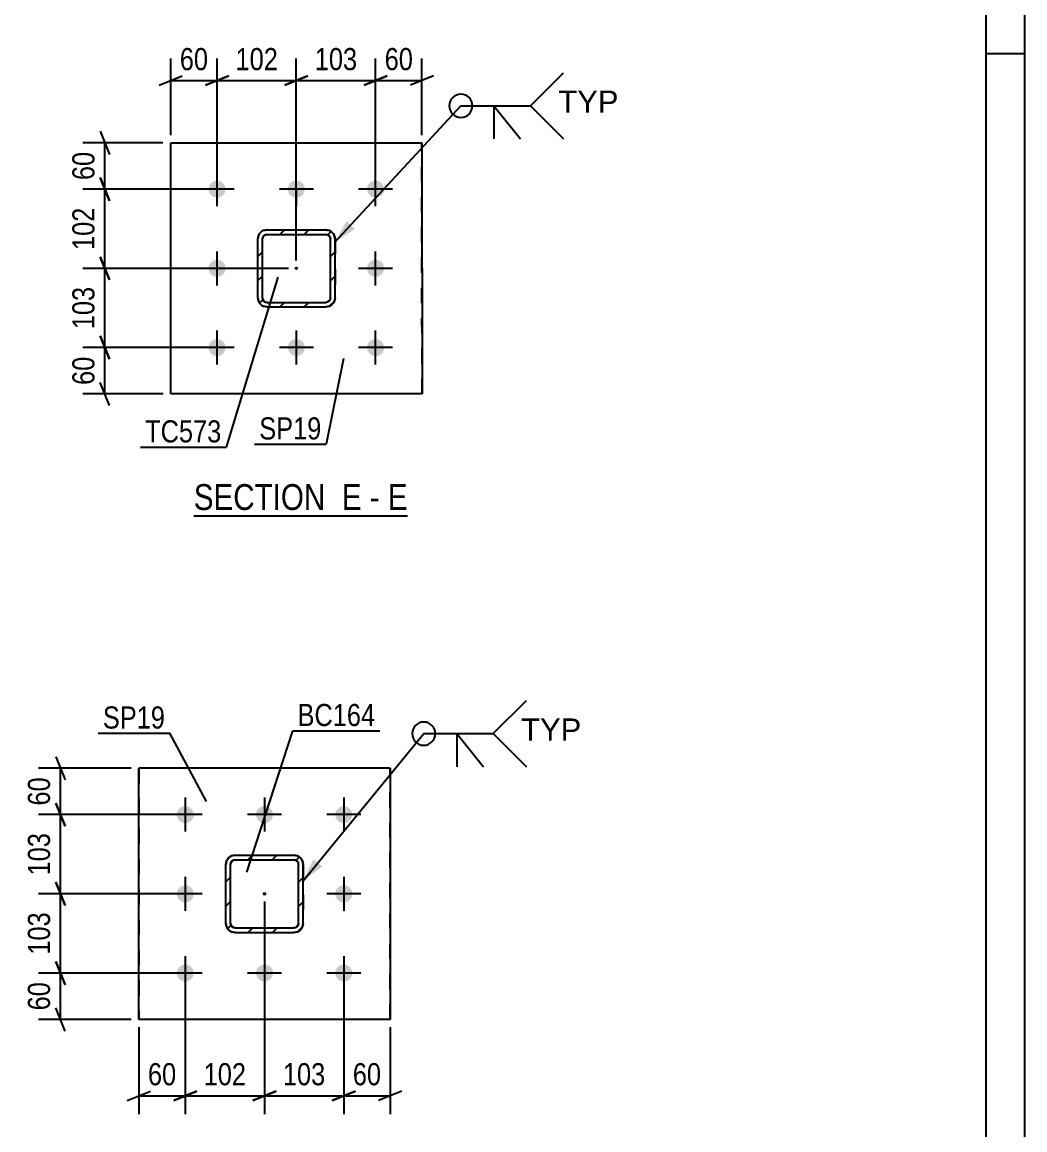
# Model space of a CAD drawing. Header units: millimetres. Extents: x -130 to 464, y -182 to 238.
# Drawn here: x 334.1 to 463.8, y -23.1 to 120.2 of the extents above; entities that cross this region are included whole.
import ezdxf

# ---------------------------------------------------------------- set-up
doc = ezdxf.new("R2010")
doc.units = ezdxf.units.MM
doc.linetypes.add('DXK_LINE_DOT2', pattern=[3.9198, 1.9599, -1.9599])
doc.linetypes.add('DXK_LINE_DOT3', pattern=[5.9187, 2.979, -0.9799, 0.9799, -0.9799])
doc.styles.add('Arial', font='ARIAL.TTF', dxfattribs={"height": 0.2})
doc.styles.add('Arial Narrow', font='ARIALN.TTF', dxfattribs={"height": 0.2})

# ---------------------------------------------------------------- blocks, each defined once
blk = doc.blocks.new('Unknown-284928763-1134')
at = {"color": 5, "linetype": 'Continuous'}
for p, q in [((463.79, -181.93), (463.79, 238.07)), ((458.79, -176.93), (458.79, 233.07)), ((463.79, 116.07), (458.79, 116.07))]:
    blk.add_line(p, q, dxfattribs=at)
blk = doc.blocks.new('Unknown-284928763-16 - 3782')
at = {"color": 6, "linetype": 'Continuous'}
blk.add_line((356.3, 56.31), (383.94, 56.31), dxfattribs=at)
at = {"color": 0, "linetype": 'Continuous'}
for points in [[(374.41, 57.06), (374.41, 60.56), (356.3, 60.56), (356.3, 57.06)], [(378.01, 57.06), (378.01, 60.56), (375.46, 60.56), (375.46, 57.06)], [(380.34, 57.06), (380.34, 60.56), (379.06, 60.56), (379.06, 57.06)], [(383.94, 57.06), (383.94, 60.56), (381.39, 60.56), (381.39, 57.06)]]:
    blk.add_wipeout(points, dxfattribs=at)
at = {"color": 7, "linetype": 'Continuous', "style": 'Arial Narrow'}
for s, p in [('SECTION ', (356.3, 57.06)), ('E', (375.46, 57.06)), ('E', (381.39, 57.06)), ('-', (379.06, 57.06))]:
    blk.add_text(s, height=3.34, dxfattribs=at).set_placement(p)
blk = doc.blocks.new('Bolt-284928763-3653 - 3605')
at = {"linetype": 'Continuous'}
for points in [[(355.99, 18.4), (356.13, 18.22), (356.23, 18.01), (356.29, 17.79), (356.29, 17.56), (356.25, 17.33), (356.16, 17.12), (356.03, 16.93), (355.86, 16.77), (355.67, 16.65), (355.45, 16.57), (355.22, 16.54), (354.99, 16.56), (354.77, 16.63), (354.57, 16.74), (354.4, 16.89), (354.26, 17.07), (354.16, 17.28), (354.1, 17.5), (354.1, 17.73), (354.14, 17.96), (354.23, 18.17), (354.36, 18.36), (354.53, 18.52), (354.72, 18.64), (354.94, 18.71), (355.17, 18.74), (355.4, 18.73), (355.62, 18.66), (355.82, 18.55)], [(366.24, 18.4), (366.38, 18.22), (366.48, 18.01), (366.54, 17.79), (366.54, 17.56), (366.5, 17.33), (366.41, 17.12), (366.28, 16.93), (366.11, 16.77), (365.92, 16.65), (365.7, 16.58), (365.47, 16.55), (365.24, 16.56), (365.02, 16.63), (364.82, 16.74), (364.65, 16.89), (364.51, 17.07), (364.41, 17.28), (364.35, 17.5), (364.35, 17.73), (364.39, 17.96), (364.48, 18.17), (364.61, 18.36), (364.78, 18.52), (364.97, 18.64), (365.19, 18.72), (365.42, 18.75), (365.65, 18.73), (365.87, 18.66), (366.07, 18.55)], [(376.49, 18.4), (376.63, 18.22), (376.73, 18.01), (376.79, 17.79), (376.79, 17.56), (376.75, 17.33), (376.66, 17.12), (376.53, 16.93), (376.36, 16.77), (376.17, 16.65), (375.95, 16.58), (375.72, 16.55), (375.49, 16.57), (375.27, 16.63), (375.07, 16.74), (374.9, 16.89), (374.76, 17.07), (374.66, 17.28), (374.6, 17.51), (374.6, 17.74), (374.64, 17.96), (374.73, 18.17), (374.86, 18.36), (375.03, 18.52), (375.22, 18.64), (375.44, 18.72), (375.67, 18.75), (375.9, 18.73), (376.12, 18.66), (376.32, 18.55)], [(356, 8.15), (356.14, 7.97), (356.23, 7.76), (356.29, 7.54), (356.29, 7.31), (356.25, 7.08), (356.16, 6.87), (356.03, 6.68), (355.86, 6.52), (355.67, 6.4), (355.45, 6.32), (355.22, 6.29), (354.99, 6.31), (354.77, 6.38), (354.57, 6.49), (354.4, 6.64), (354.26, 6.82), (354.16, 7.03), (354.11, 7.25), (354.1, 7.48), (354.14, 7.71), (354.23, 7.92), (354.36, 8.11), (354.53, 8.27), (354.72, 8.39), (354.94, 8.46), (355.17, 8.49), (355.4, 8.48), (355.62, 8.41), (355.82, 8.3)], [(376.5, 8.15), (376.64, 7.97), (376.73, 7.76), (376.79, 7.54), (376.79, 7.31), (376.75, 7.08), (376.66, 6.87), (376.53, 6.68), (376.36, 6.52), (376.17, 6.4), (375.95, 6.33), (375.72, 6.3), (375.49, 6.32), (375.27, 6.38), (375.07, 6.49), (374.9, 6.64), (374.76, 6.82), (374.66, 7.03), (374.61, 7.26), (374.6, 7.49), (374.64, 7.71), (374.73, 7.92), (374.86, 8.11), (375.03, 8.27), (375.22, 8.39), (375.44, 8.47), (375.67, 8.5), (375.9, 8.48), (376.12, 8.41), (376.32, 8.3)], [(356, -2.1), (356.14, -2.28), (356.24, -2.49), (356.29, -2.71), (356.29, -2.94), (356.25, -3.17), (356.16, -3.38), (356.03, -3.57), (355.87, -3.73), (355.67, -3.85), (355.45, -3.93), (355.23, -3.96), (355, -3.94), (354.78, -3.87), (354.57, -3.76), (354.4, -3.61), (354.26, -3.43), (354.16, -3.22), (354.11, -3), (354.1, -2.77), (354.14, -2.54), (354.23, -2.33), (354.36, -2.14), (354.53, -1.98), (354.73, -1.86), (354.94, -1.79), (355.17, -1.76), (355.4, -1.77), (355.62, -1.84), (355.82, -1.95)], [(366.25, -2.1), (366.39, -2.28), (366.49, -2.49), (366.54, -2.71), (366.54, -2.94), (366.5, -3.17), (366.41, -3.38), (366.28, -3.57), (366.12, -3.73), (365.92, -3.85), (365.7, -3.92), (365.48, -3.95), (365.25, -3.94), (365.03, -3.87), (364.82, -3.76), (364.65, -3.61), (364.51, -3.43), (364.41, -3.22), (364.36, -3), (364.35, -2.77), (364.39, -2.54), (364.48, -2.33), (364.61, -2.14), (364.78, -1.98), (364.98, -1.86), (365.19, -1.78), (365.42, -1.75), (365.65, -1.77), (365.87, -1.84), (366.07, -1.95)], [(376.5, -2.1), (376.64, -2.28), (376.74, -2.49), (376.79, -2.71), (376.79, -2.94), (376.75, -3.17), (376.66, -3.38), (376.53, -3.57), (376.37, -3.73), (376.17, -3.85), (375.95, -3.92), (375.73, -3.95), (375.5, -3.93), (375.28, -3.87), (375.07, -3.76), (374.9, -3.61), (374.76, -3.43), (374.66, -3.22), (374.61, -2.99), (374.6, -2.76), (374.64, -2.54), (374.73, -2.33), (374.86, -2.14), (375.03, -1.98), (375.23, -1.86), (375.44, -1.78), (375.67, -1.75), (375.9, -1.77), (376.12, -1.84), (376.32, -1.95)]]:
    blk.add_hatch(color=1, dxfattribs=at).paths.add_polyline_path(points)
at = {"color": 1, "linetype": 'Continuous'}
for p, q in [((355.19, 19.84), (355.2, 15.44)), ((365.44, 19.85), (365.45, 15.45)), ((375.69, 19.85), (375.7, 15.45)), ((357.39, 17.64), (352.99, 17.64)), ((367.64, 17.65), (363.24, 17.65)), ((377.89, 17.65), (373.49, 17.65)), ((355.2, 9.59), (355.2, 5.19)), ((375.7, 9.6), (375.7, 5.2)), ((357.4, 7.39), (353, 7.39)), ((377.9, 7.4), (373.5, 7.4)), ((355.2, -0.66), (355.2, -5.06)), ((365.45, -0.65), (365.45, -5.05)), ((375.7, -0.65), (375.7, -5.05)), ((357.4, -2.86), (353, -2.86)), ((367.65, -2.85), (363.25, -2.85)), ((377.9, -2.85), (373.5, -2.85))]:
    blk.add_line(p, q, dxfattribs=at)
blk = doc.blocks.new('Part-284928763-3627 - 3605')
at = {"linetype": 'Continuous'}
h = blk.add_hatch(dxfattribs=at)
h.set_pattern_fill('', scale=0.7, style=0, pattern_type=0)
h.set_pattern_definition([(45, (369.706, 2.487), (-1.57154, 1.57154), [])])
h.paths.add_polyline_path([(369.25, 2.4), (369.71, 2.49), (370.1, 2.75), (370.36, 3.14), (370.45, 3.6), (370.45, 11.2), (370.35, 11.66), (370.09, 12.04), (369.7, 12.3), (369.25, 12.4), (361.65, 12.39), (361.19, 12.3), (360.8, 12.04), (360.54, 11.65), (360.45, 11.19), (360.45, 3.59), (360.54, 3.13), (360.8, 2.75), (361.19, 2.49), (361.65, 2.39)])
h.paths.add_polyline_path([(361.65, 2.99), (361.42, 3.04), (361.22, 3.17), (361.09, 3.36), (361.05, 3.59), (361.05, 11.19), (361.09, 11.42), (361.22, 11.62), (361.42, 11.75), (361.65, 11.79), (369.25, 11.8), (369.47, 11.75), (369.67, 11.62), (369.8, 11.43), (369.85, 11.2), (369.85, 3.6), (369.8, 3.37), (369.67, 3.17), (369.48, 3.04), (369.25, 3)])
blk.add_hatch(color=246, dxfattribs=at).paths.add_polyline_path([(365.45, 7.3, -1), (365.45, 7.5, -1)])
at = {"color": 7, "linetype": 'DXK_LINE_DOT2'}
for p, q in [((360.45, 11.19), (360.54, 11.65)), ((361.22, 11.62), (361.09, 11.42)), ((361.19, 12.3), (361.65, 12.39)), ((361.42, 11.75), (361.22, 11.62)), ((361.65, 11.79), (361.42, 11.75)), ((361.65, 12.39), (369.25, 12.4)), ((361.65, 11.79), (369.25, 11.8)), ((369.25, 12.4), (369.7, 12.31)), ((369.48, 11.75), (369.25, 11.8)), ((369.67, 11.62), (369.48, 11.75)), ((369.8, 11.43), (369.67, 11.62)), ((369.7, 12.31), (369.7, 12.3)), ((370.35, 11.66), (370.35, 11.65)), ((370.35, 11.65), (370.45, 11.2)), ((360.45, 3.59), (360.45, 11.19)), ((361.09, 11.42), (361.05, 11.19)), ((361.05, 3.59), (361.05, 11.19)), ((369.85, 11.2), (369.8, 11.43)), ((369.85, 3.6), (369.85, 11.2)), ((370.45, 11.2), (370.45, 3.6)), ((360.54, 3.14), (360.45, 3.59)), ((361.05, 3.59), (361.09, 3.37)), ((361.09, 3.37), (361.22, 3.17)), ((361.22, 3.17), (361.42, 3.04)), ((361.42, 3.04), (361.65, 2.99)), ((361.65, 2.99), (369.25, 3)), ((369.25, 3), (369.48, 3.04)), ((369.48, 3.04), (369.67, 3.17)), ((369.67, 3.17), (369.8, 3.37)), ((369.8, 3.37), (369.85, 3.6)), ((370.45, 3.6), (370.36, 3.14)), ((361.65, 2.39), (361.19, 2.49)), ((361.65, 2.39), (369.25, 2.4)), ((369.71, 2.49), (369.25, 2.4))]:
    blk.add_line(p, q, dxfattribs=at)
at = {"color": 2, "linetype": 'Continuous'}
for p, q in [((360.54, 11.65), (360.45, 11.19)), ((361.09, 11.42), (361.22, 11.62)), ((361.65, 12.39), (361.19, 12.3)), ((361.22, 11.62), (361.42, 11.75)), ((361.42, 11.75), (361.65, 11.79)), ((361.65, 12.39), (369.25, 12.4)), ((361.65, 12.39), (361.65, 12.39)), ((361.65, 11.79), (369.25, 11.8)), ((361.65, 11.79), (361.65, 11.79)), ((369.25, 12.4), (369.25, 12.4)), ((369.7, 12.3), (369.25, 12.4)), ((369.25, 11.8), (369.25, 11.8)), ((369.25, 11.8), (369.47, 11.75)), ((369.47, 11.75), (369.67, 11.62)), ((369.67, 11.62), (369.8, 11.43)), ((370.45, 11.2), (370.35, 11.66)), ((360.45, 11.19), (360.45, 11.19)), ((360.45, 3.59), (360.45, 11.19)), ((361.05, 11.19), (361.09, 11.42)), ((361.05, 11.19), (361.05, 11.19)), ((361.05, 3.59), (361.05, 11.19)), ((369.8, 11.43), (369.85, 11.2)), ((369.85, 11.2), (369.85, 11.2)), ((369.85, 3.6), (369.85, 11.2)), ((370.45, 11.2), (370.45, 11.2)), ((370.45, 3.6), (370.45, 11.2)), ((360.45, 3.59), (360.45, 3.59)), ((360.45, 3.59), (360.54, 3.13)), ((361.05, 3.59), (361.05, 3.59)), ((361.09, 3.36), (361.05, 3.59)), ((361.22, 3.17), (361.09, 3.36)), ((361.42, 3.04), (361.22, 3.17)), ((361.65, 2.99), (361.42, 3.04)), ((361.65, 2.99), (369.25, 3)), ((361.65, 2.99), (361.65, 2.99)), ((369.48, 3.04), (369.25, 3)), ((369.25, 3), (369.25, 3)), ((369.67, 3.17), (369.48, 3.04)), ((369.8, 3.37), (369.67, 3.17)), ((369.85, 3.6), (369.8, 3.37)), ((369.85, 3.6), (369.85, 3.6)), ((370.36, 3.14), (370.45, 3.6)), ((370.45, 3.6), (370.45, 3.6)), ((361.19, 2.49), (361.65, 2.39)), ((361.65, 2.39), (369.25, 2.4)), ((361.65, 2.39), (361.65, 2.39)), ((369.25, 2.4), (369.71, 2.49)), ((369.25, 2.4), (369.25, 2.4))]:
    blk.add_line(p, q, dxfattribs=at)
at = {"color": 7, "linetype": 'DXK_LINE_DOT3'}
blk.add_line((365.45, 7.4), (365.45, 7.39), dxfattribs=at)
at = {"color": 246, "linetype": 'DXK_LINE_DOT2'}
blk.add_line((365.45, 7.4), (365.45, 7.39), dxfattribs=at)
at = {"color": 246, "linetype": 'Continuous'}
blk.add_circle((365.45, 7.4), 0.1, dxfattribs=at)
at = {"color": 7, "linetype": 'DXK_LINE_DOT2'}
for centre, start, end in [((361.65, 11.19), 112.5099, 157.5099), ((361.65, 3.59), 202.5099, 247.5099), ((369.25, 3.6), 292.5099, 337.5099)]:
    blk.add_arc(centre, 1.2, start, end, dxfattribs=at)
at = {"color": 2, "linetype": 'Continuous'}
for centre, start, end in [((361.65, 11.19), 112.5099, 157.5099), ((369.25, 11.2), 22.5099, 67.5099), ((361.65, 3.59), 202.5099, 247.5099), ((369.25, 3.6), 292.5099, 337.5099)]:
    blk.add_arc(centre, 1.2, start, end, dxfattribs=at)
blk = doc.blocks.new('Part-284928763-3632 - 3605')
at = {"color": 2, "linetype": 'Continuous'}
for p, q in [((381.69, 23.65), (349.19, 23.64)), ((349.19, 23.64), (349.19, 23.64)), ((349.2, -8.86), (349.19, 23.64)), ((381.69, 23.65), (381.69, 23.65)), ((381.69, 23.65), (381.7, -8.85)), ((381.7, -8.85), (349.2, -8.86)), ((349.2, -8.86), (349.2, -8.86)), ((381.7, -8.85), (381.7, -8.85))]:
    blk.add_line(p, q, dxfattribs=at)
at = {"color": 7, "linetype": 'DXK_LINE_DOT2'}
for p, q in [((381.69, 23.65), (349.19, 23.64)), ((349.19, 23.64), (349.2, -8.86)), ((381.7, -8.85), (381.69, 23.65)), ((381.7, -8.85), (349.2, -8.86))]:
    blk.add_line(p, q, dxfattribs=at)
blk = doc.blocks.new('Part-284928763-3851 - 3782')
at = {"color": 2, "linetype": 'Continuous'}
for p, q in [((353.31, 104.57), (385.81, 104.57)), ((353.32, 72.07), (353.31, 104.57)), ((385.81, 104.57), (385.81, 104.57)), ((385.81, 104.57), (385.82, 72.07)), ((385.82, 72.07), (353.32, 72.07)), ((385.82, 72.07), (385.82, 72.07))]:
    blk.add_line(p, q, dxfattribs=at)
at = {"color": 7, "linetype": 'DXK_LINE_DOT2'}
for p, q in [((353.32, 72.07), (353.31, 104.57)), ((385.82, 72.07), (385.81, 104.57)), ((385.81, 104.57), (385.81, 104.57)), ((385.82, 72.07), (385.82, 72.07))]:
    blk.add_line(p, q, dxfattribs=at)
blk = doc.blocks.new('Part-284928763-3843 - 3782')
at = {"linetype": 'Continuous'}
h = blk.add_hatch(dxfattribs=at)
h.set_pattern_fill('', scale=0.7, style=0, pattern_type=0)
h.set_pattern_definition([(45, (373.8264, 83.4118), (-1.57154, 1.57154), [])])
h.paths.add_polyline_path([(373.37, 83.32), (373.83, 83.41), (374.22, 83.67), (374.48, 84.06), (374.57, 84.52), (374.57, 92.12), (374.47, 92.58), (374.21, 92.97), (373.82, 93.23), (373.37, 93.32), (365.77, 93.32), (365.31, 93.23), (364.92, 92.97), (364.66, 92.58), (364.57, 92.12), (364.57, 84.52), (364.66, 84.06), (364.92, 83.67), (365.31, 83.41), (365.77, 83.32)])
h.paths.add_polyline_path([(365.77, 83.92), (365.54, 83.96), (365.34, 84.09), (365.21, 84.29), (365.17, 84.52), (365.17, 92.12), (365.21, 92.35), (365.34, 92.54), (365.54, 92.67), (365.77, 92.72), (373.37, 92.72), (373.6, 92.67), (373.79, 92.54), (373.92, 92.35), (373.97, 92.12), (373.97, 84.52), (373.92, 84.29), (373.79, 84.1), (373.6, 83.97), (373.37, 83.92)])
blk.add_hatch(color=246, dxfattribs=at).paths.add_polyline_path([(369.57, 88.22, -1), (369.57, 88.42, -1)])
at = {"color": 7, "linetype": 'DXK_LINE_DOT2'}
for p, q in [((365.31, 93.23), (365.77, 93.32)), ((365.77, 93.32), (373.37, 93.32)), ((373.37, 93.32), (373.83, 93.23)), ((364.57, 92.12), (364.66, 92.58)), ((364.57, 84.52), (364.57, 92.12)), ((365.21, 92.35), (365.17, 92.12)), ((365.17, 84.52), (365.17, 92.12)), ((365.34, 92.54), (365.21, 92.35)), ((365.54, 92.67), (365.34, 92.54)), ((365.77, 92.72), (365.54, 92.67)), ((365.77, 92.72), (373.37, 92.72)), ((373.6, 92.67), (373.37, 92.72)), ((373.79, 92.54), (373.6, 92.67)), ((373.92, 92.35), (373.79, 92.54)), ((373.97, 92.12), (373.92, 92.35)), ((373.97, 84.52), (373.97, 92.12)), ((374.47, 92.58), (374.48, 92.58)), ((374.48, 92.58), (374.57, 92.12)), ((374.57, 92.12), (374.57, 84.52)), ((364.66, 84.06), (364.57, 84.52)), ((365.17, 84.52), (365.21, 84.29)), ((365.21, 84.29), (365.34, 84.09)), ((365.77, 83.32), (365.31, 83.41)), ((365.34, 84.09), (365.54, 83.96)), ((365.54, 83.96), (365.77, 83.92)), ((365.77, 83.92), (373.37, 83.92)), ((365.77, 83.32), (373.37, 83.32)), ((373.37, 83.92), (373.6, 83.97)), ((373.83, 83.41), (373.37, 83.32)), ((373.6, 83.97), (373.79, 84.1)), ((373.79, 84.1), (373.92, 84.29)), ((373.92, 84.29), (373.97, 84.52)), ((374.57, 84.52), (374.48, 84.06)), ((374.57, 84.52), (374.57, 84.52))]:
    blk.add_line(p, q, dxfattribs=at)
at = {"color": 2, "linetype": 'Continuous'}
for p, q in [((365.77, 93.32), (365.31, 93.23)), ((365.77, 93.32), (365.77, 93.32)), ((365.77, 93.32), (373.37, 93.32)), ((373.37, 93.32), (373.37, 93.32)), ((373.82, 93.23), (373.37, 93.32)), ((364.66, 92.58), (364.57, 92.12)), ((364.57, 92.12), (364.57, 92.12)), ((364.57, 84.52), (364.57, 92.12)), ((365.17, 92.12), (365.21, 92.35)), ((365.17, 92.12), (365.17, 92.12)), ((365.17, 84.52), (365.17, 92.12)), ((365.21, 92.35), (365.34, 92.54)), ((365.34, 92.54), (365.54, 92.67)), ((365.54, 92.67), (365.77, 92.72)), ((365.77, 92.72), (365.77, 92.72)), ((365.77, 92.72), (373.37, 92.72)), ((373.37, 92.72), (373.37, 92.72)), ((373.37, 92.72), (373.6, 92.67)), ((373.6, 92.67), (373.79, 92.54)), ((373.79, 92.54), (373.92, 92.35)), ((373.92, 92.35), (373.97, 92.12)), ((373.97, 92.12), (373.97, 92.12)), ((373.97, 84.52), (373.97, 92.12)), ((374.57, 92.12), (374.47, 92.58)), ((374.57, 92.12), (374.57, 92.12)), ((374.57, 84.52), (374.57, 92.12)), ((364.57, 84.52), (364.57, 84.52)), ((364.57, 84.52), (364.66, 84.06)), ((365.17, 84.52), (365.17, 84.52)), ((365.21, 84.29), (365.17, 84.52)), ((365.34, 84.09), (365.21, 84.29)), ((365.31, 83.41), (365.77, 83.32)), ((365.54, 83.96), (365.34, 84.09)), ((365.77, 83.92), (365.54, 83.96)), ((365.77, 83.92), (365.77, 83.92)), ((365.77, 83.92), (373.37, 83.92)), ((365.77, 83.32), (365.77, 83.32)), ((365.77, 83.32), (373.37, 83.32)), ((373.6, 83.97), (373.37, 83.92)), ((373.37, 83.92), (373.37, 83.92)), ((373.37, 83.32), (373.83, 83.41)), ((373.37, 83.32), (373.37, 83.32)), ((373.79, 84.1), (373.6, 83.97)), ((373.92, 84.29), (373.79, 84.1)), ((373.97, 84.52), (373.92, 84.29)), ((373.97, 84.52), (373.97, 84.52)), ((374.48, 84.06), (374.57, 84.52)), ((374.57, 84.52), (374.57, 84.52))]:
    blk.add_line(p, q, dxfattribs=at)
at = {"color": 7, "linetype": 'DXK_LINE_DOT3'}
blk.add_line((369.57, 88.32), (369.57, 88.32), dxfattribs=at)
at = {"color": 246, "linetype": 'DXK_LINE_DOT2'}
blk.add_line((369.57, 88.32), (369.57, 88.32), dxfattribs=at)
at = {"color": 246, "linetype": 'Continuous'}
blk.add_circle((369.57, 88.32), 0.1, dxfattribs=at)
at = {"color": 7, "linetype": 'DXK_LINE_DOT2'}
for centre, start, end in [((365.77, 92.12), 112.5099, 157.5099), ((373.37, 92.12), 22.5099, 67.5099), ((365.77, 84.52), 202.5099, 247.5099), ((373.37, 84.52), 292.5099, 337.5099)]:
    blk.add_arc(centre, 1.2, start, end, dxfattribs=at)
at = {"color": 2, "linetype": 'Continuous'}
for centre, start, end in [((365.77, 92.12), 112.5099, 157.5099), ((373.37, 92.12), 22.5099, 67.5099), ((365.77, 84.52), 202.5099, 247.5099), ((373.37, 84.52), 292.5099, 337.5099)]:
    blk.add_arc(centre, 1.2, start, end, dxfattribs=at)
blk = doc.blocks.new('Bolt-284928763-3820 - 3782')
at = {"linetype": 'Continuous'}
for points in [[(360.42, 98.57), (360.39, 98.34), (360.32, 98.12), (360.21, 97.92), (360.05, 97.75), (359.87, 97.62), (359.66, 97.52), (359.43, 97.47), (359.2, 97.47), (358.98, 97.52), (358.77, 97.62), (358.58, 97.75), (358.43, 97.92), (358.31, 98.12), (358.24, 98.34), (358.22, 98.57), (358.24, 98.8), (358.31, 99.02), (358.43, 99.21), (358.58, 99.39), (358.76, 99.52), (358.98, 99.61), (359.2, 99.66), (359.43, 99.66), (359.65, 99.61), (359.86, 99.52), (360.05, 99.39), (360.2, 99.21), (360.32, 99.02), (360.39, 98.8)], [(370.67, 98.57), (370.64, 98.34), (370.57, 98.12), (370.46, 97.92), (370.3, 97.75), (370.12, 97.62), (369.91, 97.52), (369.68, 97.48), (369.45, 97.48), (369.23, 97.52), (369.02, 97.62), (368.83, 97.75), (368.68, 97.92), (368.56, 98.12), (368.49, 98.34), (368.47, 98.57), (368.49, 98.8), (368.56, 99.02), (368.68, 99.22), (368.83, 99.39), (369.01, 99.52), (369.23, 99.62), (369.45, 99.66), (369.68, 99.66), (369.9, 99.62), (370.11, 99.52), (370.3, 99.39), (370.45, 99.22), (370.57, 99.02), (370.64, 98.8)], [(380.92, 98.57), (380.89, 98.34), (380.82, 98.12), (380.71, 97.93), (380.55, 97.75), (380.37, 97.62), (380.16, 97.53), (379.93, 97.48), (379.7, 97.48), (379.48, 97.53), (379.27, 97.62), (379.08, 97.75), (378.93, 97.92), (378.81, 98.12), (378.74, 98.34), (378.72, 98.57), (378.74, 98.8), (378.81, 99.02), (378.93, 99.22), (379.08, 99.39), (379.26, 99.52), (379.48, 99.62), (379.7, 99.67), (379.93, 99.67), (380.15, 99.62), (380.36, 99.52), (380.55, 99.39), (380.7, 99.22), (380.82, 99.02), (380.89, 98.8)], [(360.42, 88.32), (360.39, 88.09), (360.32, 87.87), (360.21, 87.67), (360.05, 87.5), (359.87, 87.37), (359.66, 87.27), (359.43, 87.22), (359.2, 87.22), (358.98, 87.27), (358.77, 87.37), (358.58, 87.5), (358.43, 87.67), (358.31, 87.87), (358.24, 88.09), (358.22, 88.32), (358.24, 88.55), (358.31, 88.77), (358.43, 88.96), (358.58, 89.14), (358.77, 89.27), (358.98, 89.36), (359.2, 89.41), (359.43, 89.41), (359.66, 89.36), (359.87, 89.27), (360.05, 89.14), (360.21, 88.96), (360.32, 88.77), (360.39, 88.55)], [(380.92, 88.32), (380.89, 88.09), (380.82, 87.87), (380.71, 87.68), (380.55, 87.5), (380.37, 87.37), (380.16, 87.28), (379.93, 87.23), (379.7, 87.23), (379.48, 87.28), (379.27, 87.37), (379.08, 87.5), (378.93, 87.67), (378.81, 87.87), (378.74, 88.09), (378.72, 88.32), (378.74, 88.55), (378.81, 88.77), (378.93, 88.97), (379.08, 89.14), (379.27, 89.27), (379.48, 89.37), (379.7, 89.42), (379.93, 89.42), (380.16, 89.37), (380.37, 89.27), (380.55, 89.14), (380.71, 88.97), (380.82, 88.77), (380.89, 88.55)], [(360.42, 78.07), (360.39, 77.84), (360.32, 77.62), (360.21, 77.42), (360.05, 77.25), (359.87, 77.12), (359.66, 77.02), (359.43, 76.97), (359.2, 76.97), (358.98, 77.02), (358.77, 77.12), (358.58, 77.25), (358.43, 77.42), (358.31, 77.62), (358.24, 77.84), (358.22, 78.07), (358.24, 78.3), (358.31, 78.52), (358.43, 78.71), (358.58, 78.89), (358.77, 79.02), (358.98, 79.11), (359.2, 79.16), (359.43, 79.16), (359.66, 79.11), (359.87, 79.02), (360.05, 78.89), (360.21, 78.71), (360.32, 78.52), (360.39, 78.3)], [(370.67, 78.07), (370.64, 77.84), (370.57, 77.62), (370.46, 77.42), (370.3, 77.25), (370.12, 77.12), (369.91, 77.02), (369.68, 76.98), (369.45, 76.98), (369.23, 77.02), (369.02, 77.12), (368.83, 77.25), (368.68, 77.42), (368.56, 77.62), (368.49, 77.84), (368.47, 78.07), (368.49, 78.3), (368.56, 78.52), (368.68, 78.72), (368.83, 78.89), (369.02, 79.02), (369.23, 79.12), (369.45, 79.16), (369.68, 79.16), (369.91, 79.12), (370.12, 79.02), (370.3, 78.89), (370.46, 78.72), (370.57, 78.52), (370.64, 78.3)], [(380.92, 78.07), (380.89, 77.84), (380.82, 77.62), (380.71, 77.43), (380.55, 77.25), (380.37, 77.12), (380.16, 77.03), (379.93, 76.98), (379.7, 76.98), (379.48, 77.03), (379.27, 77.12), (379.08, 77.25), (378.93, 77.42), (378.81, 77.62), (378.74, 77.84), (378.72, 78.07), (378.74, 78.3), (378.81, 78.52), (378.93, 78.72), (379.08, 78.89), (379.27, 79.02), (379.48, 79.12), (379.7, 79.17), (379.93, 79.17), (380.16, 79.12), (380.37, 79.02), (380.55, 78.89), (380.71, 78.72), (380.82, 78.52), (380.89, 78.3)]]:
    blk.add_hatch(color=1, dxfattribs=at).paths.add_polyline_path(points)
at = {"color": 1, "linetype": 'Continuous'}
for p, q in [((359.32, 96.37), (359.31, 100.77)), ((369.57, 96.37), (369.56, 100.77)), ((379.82, 96.37), (379.81, 100.77)), ((361.52, 98.57), (357.12, 98.57)), ((371.77, 98.57), (367.37, 98.57)), ((382.02, 98.57), (377.62, 98.57)), ((359.32, 86.12), (359.32, 90.52)), ((379.82, 86.12), (379.82, 90.52)), ((361.52, 88.32), (357.12, 88.32)), ((382.02, 88.32), (377.62, 88.32)), ((359.32, 75.87), (359.32, 80.27)), ((369.57, 75.87), (369.57, 80.27)), ((379.82, 75.87), (379.82, 80.27)), ((361.52, 78.07), (357.12, 78.07)), ((371.77, 78.07), (367.37, 78.07)), ((382.02, 78.07), (377.62, 78.07))]:
    blk.add_line(p, q, dxfattribs=at)
blk = doc.blocks.new('StraightDimension-284928763-3751 - 3605')
at = {"color": 7, "linetype": 'Continuous'}
for p, q in [((365.44, 6.39), (365.44, -21.12)), ((375.7, -3.85), (375.7, -21.12)), ((363.94, -19.32), (366.94, -18.12)), ((377.2, -18.12), (374.2, -19.32)), ((365.44, -18.72), (375.7, -18.72))]:
    blk.add_line(p, q, dxfattribs=at)
at = {"color": 0}
blk.add_wipeout([(373.91, -17.97), (373.91, -13.77), (367.23, -13.77), (367.23, -17.97)], dxfattribs=at)
at = {"color": 3, "style": 'Arial Narrow'}
blk.add_text('103', height=2.863, dxfattribs=at).set_placement((367.83, -17.37))
blk = doc.blocks.new('StraightDimension-284928763-3710 - 3605')
at = {"color": 7, "linetype": 'Continuous'}
for p, q in [((338.45, 8.89), (339.65, 5.89)), ((354.2, 7.39), (336.2, 7.39)), ((339.05, -2.86), (339.05, 7.39)), ((339.65, -4.36), (338.45, -1.36)), ((354.2, -2.86), (336.2, -2.86))]:
    blk.add_line(p, q, dxfattribs=at)
at = {"color": 0}
blk.add_wipeout([(338.3, 5.61), (334.1, 5.61), (334.1, -1.07), (338.3, -1.07)], dxfattribs=at)
at = {"color": 3, "style": 'Arial Narrow'}
blk.add_text('103', height=2.863, rotation=90.0002, dxfattribs=at).set_placement((337.7, -0.47))
blk = doc.blocks.new('StraightDimension-284928763-3690 - 3605')
at = {"color": 7, "linetype": 'Continuous'}
for p, q in [((338.45, 25.14), (339.65, 22.14)), ((348.19, 23.64), (336.2, 23.64)), ((339.05, 17.64), (339.05, 23.64)), ((339.65, 16.14), (338.45, 19.14)), ((354.19, 17.64), (336.2, 17.64))]:
    blk.add_line(p, q, dxfattribs=at)
at = {"color": 0}
blk.add_wipeout([(338.3, 23.07), (334.1, 23.07), (334.1, 18.22), (338.3, 18.22)], dxfattribs=at)
at = {"color": 3, "style": 'Arial Narrow'}
blk.add_text('60', height=2.863, rotation=90.0002, dxfattribs=at).set_placement((337.7, 18.82))
blk = doc.blocks.new('StraightDimension-284928763-3700 - 3605')
at = {"color": 7, "linetype": 'Continuous'}
for p, q in [((338.45, 19.14), (339.65, 16.14)), ((354.19, 17.64), (336.2, 17.64)), ((339.05, 7.39), (339.05, 17.64)), ((339.65, 5.89), (338.45, 8.89)), ((354.2, 7.39), (336.2, 7.39))]:
    blk.add_line(p, q, dxfattribs=at)
at = {"color": 0}
blk.add_wipeout([(338.3, 15.86), (334.1, 15.86), (334.1, 9.18), (338.3, 9.18)], dxfattribs=at)
at = {"color": 3, "style": 'Arial Narrow'}
blk.add_text('103', height=2.863, rotation=90.0002, dxfattribs=at).set_placement((337.7, 9.78))
blk = doc.blocks.new('StraightDimension-284928763-3720 - 3605')
at = {"color": 7, "linetype": 'Continuous'}
for p, q in [((338.45, -1.36), (339.65, -4.36)), ((354.2, -2.86), (336.2, -2.86)), ((339.05, -8.86), (339.05, -2.86)), ((339.65, -10.36), (338.45, -7.36)), ((348.2, -8.86), (336.2, -8.86))]:
    blk.add_line(p, q, dxfattribs=at)
at = {"color": 0}
blk.add_wipeout([(338.3, -3.43), (334.1, -3.43), (334.1, -8.28), (338.3, -8.28)], dxfattribs=at)
at = {"color": 3, "style": 'Arial Narrow'}
blk.add_text('60', height=2.863, rotation=90.0002, dxfattribs=at).set_placement((337.7, -7.68))
blk = doc.blocks.new('StraightDimension-284928763-3731 - 3605')
at = {"color": 7, "linetype": 'Continuous'}
for p, q in [((355.2, -3.86), (355.2, -21.12)), ((349.2, -9.86), (349.2, -21.12)), ((347.7, -19.32), (350.7, -18.12)), ((356.7, -18.12), (353.7, -19.32)), ((349.2, -18.72), (355.2, -18.72))]:
    blk.add_line(p, q, dxfattribs=at)
at = {"color": 0}
blk.add_wipeout([(354.63, -17.97), (354.63, -13.77), (349.77, -13.77), (349.77, -17.97)], dxfattribs=at)
at = {"color": 3, "style": 'Arial Narrow'}
blk.add_text('60', height=2.863, dxfattribs=at).set_placement((350.37, -17.37))
blk = doc.blocks.new('StraightDimension-284928763-3741 - 3605')
at = {"color": 7, "linetype": 'Continuous'}
for p, q in [((375.7, -3.85), (375.7, -21.12)), ((381.7, -9.85), (381.7, -21.12)), ((374.2, -19.32), (377.2, -18.12)), ((383.2, -18.12), (380.2, -19.32)), ((375.7, -18.72), (381.7, -18.72))]:
    blk.add_line(p, q, dxfattribs=at)
at = {"color": 0}
blk.add_wipeout([(381.13, -17.97), (381.13, -13.77), (376.27, -13.77), (376.27, -17.97)], dxfattribs=at)
at = {"color": 3, "style": 'Arial Narrow'}
blk.add_text('60', height=2.863, dxfattribs=at).set_placement((376.87, -17.37))
blk = doc.blocks.new('StraightDimension-284928763-3759 - 3605')
at = {"color": 7, "linetype": 'Continuous'}
for p, q in [((365.44, 6.39), (365.44, -21.12)), ((355.2, -3.86), (355.2, -21.12)), ((353.7, -19.32), (356.7, -18.12)), ((366.94, -18.12), (363.94, -19.32)), ((355.2, -18.72), (365.44, -18.72))]:
    blk.add_line(p, q, dxfattribs=at)
at = {"color": 0}
blk.add_wipeout([(363.66, -17.97), (363.66, -13.77), (356.98, -13.77), (356.98, -17.97)], dxfattribs=at)
at = {"color": 3, "style": 'Arial Narrow'}
blk.add_text('102', height=2.863, dxfattribs=at).set_placement((357.58, -17.37))
blk = doc.blocks.new('StraightDimension-284928763-3877 - 3782')
at = {"color": 7, "linetype": 'Continuous'}
for p, q in [((344.2, 79.57), (345.4, 76.57)), ((358.32, 78.07), (341.95, 78.07)), ((344.8, 72.07), (344.8, 78.07)), ((345.4, 70.57), (344.2, 73.57)), ((352.32, 72.07), (341.95, 72.07))]:
    blk.add_line(p, q, dxfattribs=at)
at = {"color": 0}
blk.add_wipeout([(344.05, 77.5), (339.85, 77.5), (339.85, 72.64), (344.05, 72.64)], dxfattribs=at)
at = {"color": 3, "style": 'Arial Narrow'}
blk.add_text('60', height=2.863, rotation=90.0002, dxfattribs=at).set_placement((343.45, 73.24))
blk = doc.blocks.new('StraightDimension-284928763-3913 - 3782')
at = {"color": 7, "linetype": 'Continuous'}
for p, q in [((379.82, 99.57), (379.82, 115.46)), ((385.81, 105.57), (385.81, 115.46)), ((378.32, 112.01), (381.32, 113.21)), ((379.82, 112.61), (385.81, 112.61)), ((387.31, 113.21), (384.31, 112.01))]:
    blk.add_line(p, q, dxfattribs=at)
at = {"color": 0}
blk.add_wipeout([(385.24, 113.36), (385.24, 117.56), (380.39, 117.56), (380.39, 113.36)], dxfattribs=at)
at = {"color": 3, "style": 'Arial Narrow'}
blk.add_text('60', height=2.863, dxfattribs=at).set_placement((380.99, 113.96))
blk = doc.blocks.new('StraightDimension-284928763-3867 - 3782')
at = {"color": 7, "linetype": 'Continuous'}
for p, q in [((344.2, 106.07), (345.4, 103.07)), ((352.31, 104.57), (341.95, 104.57)), ((344.8, 98.57), (344.8, 104.57)), ((345.4, 97.07), (344.2, 100.07)), ((358.32, 98.57), (341.95, 98.57))]:
    blk.add_line(p, q, dxfattribs=at)
at = {"color": 0}
blk.add_wipeout([(344.05, 104), (339.85, 104), (339.85, 99.14), (344.05, 99.14)], dxfattribs=at)
at = {"color": 3, "style": 'Arial Narrow'}
blk.add_text('60', height=2.863, rotation=90.0002, dxfattribs=at).set_placement((343.45, 99.74))
blk = doc.blocks.new('StraightDimension-284928763-3887 - 3782')
at = {"color": 7, "linetype": 'Continuous'}
for p, q in [((344.2, 89.82), (345.4, 86.82)), ((368.57, 88.32), (341.95, 88.32)), ((344.8, 78.07), (344.8, 88.32)), ((345.4, 76.57), (344.2, 79.57)), ((358.32, 78.07), (341.95, 78.07))]:
    blk.add_line(p, q, dxfattribs=at)
at = {"color": 0}
blk.add_wipeout([(344.05, 86.54), (339.85, 86.54), (339.85, 79.85), (344.05, 79.85)], dxfattribs=at)
at = {"color": 3, "style": 'Arial Narrow'}
blk.add_text('103', height=2.863, rotation=90.0002, dxfattribs=at).set_placement((343.45, 80.45))
blk = doc.blocks.new('StraightDimension-284928763-3895 - 3782')
at = {"color": 7, "linetype": 'Continuous'}
for p, q in [((344.2, 100.07), (345.4, 97.07)), ((358.32, 98.57), (341.95, 98.57)), ((344.8, 88.32), (344.8, 98.57)), ((345.4, 86.82), (344.2, 89.82)), ((368.57, 88.32), (341.95, 88.32))]:
    blk.add_line(p, q, dxfattribs=at)
at = {"color": 0}
blk.add_wipeout([(344.05, 96.79), (339.85, 96.79), (339.85, 90.1), (344.05, 90.1)], dxfattribs=at)
at = {"color": 3, "style": 'Arial Narrow'}
blk.add_text('102', height=2.863, rotation=90.0002, dxfattribs=at).set_placement((343.45, 90.7))
blk = doc.blocks.new('StraightDimension-284928763-3904 - 3782')
at = {"color": 7, "linetype": 'Continuous'}
for p, q in [((359.32, 99.57), (359.32, 115.46)), ((369.56, 89.32), (369.56, 115.46)), ((357.82, 112.01), (360.82, 113.21)), ((359.32, 112.61), (369.56, 112.61)), ((371.06, 113.21), (368.06, 112.01))]:
    blk.add_line(p, q, dxfattribs=at)
at = {"color": 0}
blk.add_wipeout([(367.78, 113.36), (367.78, 117.56), (361.1, 117.56), (361.1, 113.36)], dxfattribs=at)
at = {"color": 3, "style": 'Arial Narrow'}
blk.add_text('102', height=2.863, dxfattribs=at).set_placement((361.7, 113.96))
blk = doc.blocks.new('StraightDimension-284928763-3923 - 3782')
at = {"color": 7, "linetype": 'Continuous'}
for p, q in [((369.56, 89.32), (369.56, 115.46)), ((379.82, 99.57), (379.82, 115.46)), ((368.06, 112.01), (371.06, 113.21)), ((369.56, 112.61), (379.82, 112.61)), ((381.32, 113.21), (378.32, 112.01))]:
    blk.add_line(p, q, dxfattribs=at)
at = {"color": 0}
blk.add_wipeout([(378.03, 113.36), (378.03, 117.56), (371.35, 117.56), (371.35, 113.36)], dxfattribs=at)
at = {"color": 3, "style": 'Arial Narrow'}
blk.add_text('103', height=2.863, dxfattribs=at).set_placement((371.95, 113.96))
blk = doc.blocks.new('StraightDimension-284928763-3932 - 3782')
at = {"color": 7, "linetype": 'Continuous'}
for p, q in [((353.31, 105.57), (353.31, 115.46)), ((359.32, 99.57), (359.32, 115.46)), ((351.81, 112.01), (354.81, 113.21)), ((353.31, 112.61), (359.32, 112.61)), ((360.82, 113.21), (357.82, 112.01))]:
    blk.add_line(p, q, dxfattribs=at)
at = {"color": 0}
blk.add_wipeout([(358.74, 113.36), (358.74, 117.56), (353.89, 117.56), (353.89, 113.36)], dxfattribs=at)
at = {"color": 3, "style": 'Arial Narrow'}
blk.add_text('60', height=2.863, dxfattribs=at).set_placement((354.49, 113.96))
blk = doc.blocks.new('Mark-284928763-3628 - 3605')
at = {"color": 0}
blk.add_wipeout([(352.58, 28.78), (352.58, 31.78), (344.54, 31.78), (344.54, 28.78)], dxfattribs=at)
blk.add_wipeout([(352.58, 28.78), (352.58, 31.78), (344.54, 31.78), (344.54, 28.78)], dxfattribs=at)
at = {"color": 30, "linetype": 'Continuous'}
for p in [(343.94, 28.18), (357.96, 19.34)]:
    blk.add_line(p, (353.18, 28.18), dxfattribs=at)
at = {"color": 3, "style": 'Arial Narrow'}
blk.add_text('SP19', height=2.863, dxfattribs=at).set_placement((344.54, 28.78))
blk = doc.blocks.new('WeldMark-284928763-3767 - 3605')
at = {"linetype": 'Continuous'}
blk.add_hatch(color=30, dxfattribs=at).paths.add_polyline_path([(372.93, 10.93), (370.44, 9.09), (371.77, 11.88)])
at = {"color": 30, "linetype": 'Continuous'}
for p, q in [((370.44, 9.09), (386.04, 28.12)), ((386.04, 28.12), (395.04, 28.12))]:
    blk.add_line(p, q, dxfattribs=at)
at = {"color": 3, "linetype": 'Continuous'}
for q in [(393.76, 23.84), (390.33, 23.84)]:
    blk.add_line((390.33, 28.12), q, dxfattribs=at)
for start, end in [(90, 270), (270, 90)]:
    blk.add_arc((386.04, 28.12), 1.5, start, end, dxfattribs=at)
at = {"color": 0, "linetype": 'Continuous'}
blk.add_wipeout([(406.42, 27.22), (406.42, 30.22), (398.64, 30.22), (398.64, 27.22)], dxfattribs=at)
blk.add_wipeout([(406.42, 27.22), (406.42, 30.22), (398.64, 30.22), (398.64, 27.22)], dxfattribs=at)
at = {"color": 3, "linetype": 'Continuous'}
for q in [(399.33, 32.41), (399.33, 23.84)]:
    blk.add_line((395.04, 28.12), q, dxfattribs=at)
at = {"color": 3, "linetype": 'Continuous', "style": 'Arial'}
blk.add_text('TYP', height=2.865, dxfattribs=at).set_placement((398.64, 27.22))
blk = doc.blocks.new('Mark-284928763-3623 - 3605')
at = {"color": 0}
blk.add_wipeout([(379.77, 29.1), (379.77, 32.1), (369.72, 32.1), (369.72, 29.1)], dxfattribs=at)
blk.add_wipeout([(379.77, 29.1), (379.77, 32.1), (369.72, 32.1), (369.72, 29.1)], dxfattribs=at)
at = {"color": 30, "linetype": 'Continuous'}
for p, q in [((363.15, 10.22), (369.12, 28.5)), ((369.12, 28.5), (380.37, 28.5))]:
    blk.add_line(p, q, dxfattribs=at)
at = {"color": 3, "style": 'Arial Narrow'}
blk.add_text('BC164', height=2.863, dxfattribs=at).set_placement((369.72, 29.1))
blk = doc.blocks.new('Mark-284928763-3839 - 3782')
at = {"color": 0}
blk.add_wipeout([(359.88, 65.8), (359.88, 68.8), (350.01, 68.8), (350.01, 65.8)], dxfattribs=at)
blk.add_wipeout([(359.88, 65.8), (359.88, 68.8), (350.01, 68.8), (350.01, 65.8)], dxfattribs=at)
at = {"color": 30, "linetype": 'Continuous'}
for p in [(367.18, 87.2), (349.41, 65.2)]:
    blk.add_line(p, (360.48, 65.2), dxfattribs=at)
at = {"color": 3, "style": 'Arial Narrow'}
blk.add_text('TC573', height=2.863, dxfattribs=at).set_placement((350.01, 65.8))
blk = doc.blocks.new('Mark-284928763-3847 - 3782')
at = {"color": 0}
blk.add_wipeout([(372.81, 66.18), (372.81, 69.18), (364.77, 69.18), (364.77, 66.18)], dxfattribs=at)
blk.add_wipeout([(372.81, 66.18), (372.81, 69.18), (364.77, 69.18), (364.77, 66.18)], dxfattribs=at)
at = {"color": 30, "linetype": 'Continuous'}
for p in [(375.68, 76.66), (364.17, 65.58)]:
    blk.add_line(p, (373.41, 65.58), dxfattribs=at)
at = {"color": 3, "style": 'Arial Narrow'}
blk.add_text('SP19', height=2.863, dxfattribs=at).set_placement((364.77, 66.18))
blk = doc.blocks.new('WeldMark-284928763-3942 - 3782')
at = {"linetype": 'Continuous'}
blk.add_hatch(color=30, dxfattribs=at).paths.add_polyline_path([(377.15, 93.41), (374.56, 91.72), (376.05, 94.43)])
at = {"color": 30, "linetype": 'Continuous'}
for p, q in [((374.56, 91.72), (390.85, 109.35)), ((390.85, 109.35), (399.85, 109.35))]:
    blk.add_line(p, q, dxfattribs=at)
at = {"color": 3, "linetype": 'Continuous'}
for q in [(398.56, 105.06), (395.13, 105.06)]:
    blk.add_line((395.13, 109.35), q, dxfattribs=at)
for start, end in [(90, 270), (270, 90)]:
    blk.add_arc((390.85, 109.35), 1.5, start, end, dxfattribs=at)
at = {"color": 0, "linetype": 'Continuous'}
blk.add_wipeout([(411.22, 108.45), (411.22, 111.45), (403.45, 111.45), (403.45, 108.45)], dxfattribs=at)
blk.add_wipeout([(411.22, 108.45), (411.22, 111.45), (403.45, 111.45), (403.45, 108.45)], dxfattribs=at)
at = {"color": 3, "linetype": 'Continuous'}
for q in [(404.13, 113.63), (404.13, 105.06)]:
    blk.add_line((399.85, 109.35), q, dxfattribs=at)
at = {"color": 3, "linetype": 'Continuous', "style": 'Arial'}
blk.add_text('TYP', height=2.865, dxfattribs=at).set_placement((403.45, 108.45))

msp = doc.modelspace()

# ---------------------------------------------------------------- block references
for name in ['Unknown-284928763-1134', 'Part-284928763-3851 - 3782', 'Bolt-284928763-3820 - 3782', 'Part-284928763-3843 - 3782', 'Part-284928763-3632 - 3605', 'Bolt-284928763-3653 - 3605', 'Part-284928763-3627 - 3605']:
    msp.add_blockref(name, (0, 0))

# ---------------------------------------------------------------- next in the draw order: block references
for name in ['StraightDimension-284928763-3913 - 3782', 'StraightDimension-284928763-3867 - 3782', 'StraightDimension-284928763-3877 - 3782', 'Unknown-284928763-16 - 3782', 'WeldMark-284928763-3767 - 3605', 'StraightDimension-284928763-3690 - 3605', 'StraightDimension-284928763-3710 - 3605', 'StraightDimension-284928763-3751 - 3605']:
    msp.add_blockref(name, (0, 0))

# ---------------------------------------------------------------- next in the draw order: block references
for name in ['StraightDimension-284928763-3887 - 3782', 'Mark-284928763-3623 - 3605', 'StraightDimension-284928763-3700 - 3605', 'StraightDimension-284928763-3720 - 3605', 'StraightDimension-284928763-3741 - 3605']:
    msp.add_blockref(name, (0, 0))

# ---------------------------------------------------------------- next in the draw order: block references
for name in ['StraightDimension-284928763-3895 - 3782', 'Mark-284928763-3628 - 3605', 'StraightDimension-284928763-3731 - 3605']:
    msp.add_blockref(name, (0, 0))

# ---------------------------------------------------------------- next in the draw order: block references
for name in ['StraightDimension-284928763-3904 - 3782', 'Mark-284928763-3839 - 3782', 'StraightDimension-284928763-3759 - 3605']:
    msp.add_blockref(name, (0, 0))

# ---------------------------------------------------------------- next in the draw order: block references
for name in ['StraightDimension-284928763-3932 - 3782', 'StraightDimension-284928763-3923 - 3782', 'Mark-284928763-3847 - 3782']:
    msp.add_blockref(name, (0, 0))

# ---------------------------------------------------------------- next in the draw order: block references
msp.add_blockref('WeldMark-284928763-3942 - 3782', (0, 0))

doc.saveas('drawing.dxf')
